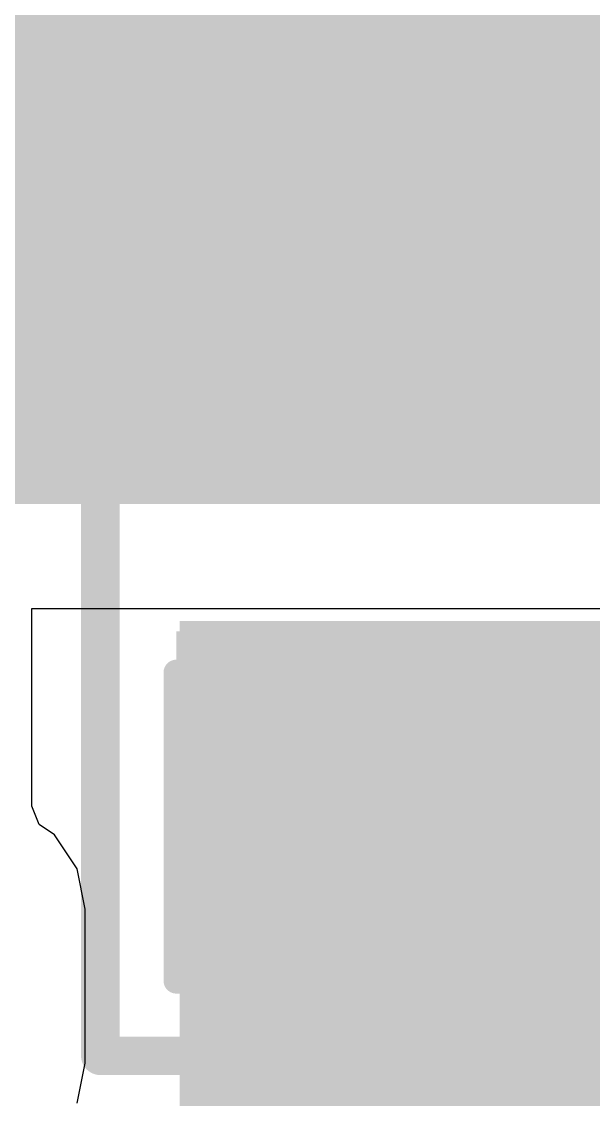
# Model space of a CAD drawing. Header units: inches. Extents: x -5 to 5328, y -4 to 5281.
# Drawn here: x 76.32 to 79.14, y 56.6 to 61.93 of the extents above; entities that cross this region are included whole.
import ezdxf

# ---------------------------------------------------------------- set-up
doc = ezdxf.new("R2010")
doc.units = ezdxf.units.IN
for name, color, linetype in [('Top Layer', 1, 'Continuous'), ('Top Overlay', 2, 'Continuous'), ('Top Paste', 8, 'Continuous'), ('Top Solder', 216, 'Continuous')]:
    doc.layers.add(name, color=color, linetype=linetype)

# ---------------------------------------------------------------- blocks, each defined once
blk = doc.blocks.new('C___1206_185')
at = {"layer": 'Top Layer'}
for points in [[(-2.032, 0.889), (-0.508, 0.889), (-0.508, -0.889), (-2.032, -0.889)], [(0.508, 0.889), (2.032, 0.889), (2.032, -0.889), (0.508, -0.889)]]:
    blk.add_hatch(color=1, dxfattribs=at).paths.add_polyline_path(points)
at = {"layer": 'Top Paste'}
for points in [[(-2.032, 0.889), (-0.508, 0.889), (-0.508, -0.889), (-2.032, -0.889)], [(0.508, 0.889), (2.032, 0.889), (2.032, -0.889), (0.508, -0.889)]]:
    blk.add_hatch(color=8, dxfattribs=at).paths.add_polyline_path(points)
at = {"layer": 'Top Solder'}
for points in [[(-2.1336, 0.9906), (-0.4064, 0.9906), (-0.4064, -0.9906), (-2.1336, -0.9906)], [(0.4064, 0.9906), (2.1336, 0.9906), (2.1336, -0.9906), (0.4064, -0.9906)]]:
    blk.add_hatch(color=216, dxfattribs=at).paths.add_polyline_path(points)
at = {"layer": 'Top Overlay'}
for points in [[(-2.1336, 0.9906, 0.127, 0.127, 0), (-2.1336, -0.9906, 0.127, 0.127, 0)], [(-2.1336, 0.9906, 0.127, 0.127, 0), (-0.6096, 0.9906, 0.127, 0.127, 0)], [(0.6096, 0.9906, 0.127, 0.127, 0), (2.1336, 0.9906, 0.127, 0.127, 0)], [(2.1336, 0.9906, 0.127, 0.127, 0), (2.1336, -0.9906, 0.127, 0.127, 0)], [(-2.1336, -0.9906, 0.127, 0.127, 0), (-0.6096, -0.9906, 0.127, 0.127, 0)], [(0.6096, -0.9906, 0.127, 0.127, 0), (2.1336, -0.9906, 0.127, 0.127, 0)]]:
    blk.add_lwpolyline(points, format="xyseb", dxfattribs=at)
for points in [[(-2.1654, 0.9906, 0.0635, 0.0635, 1), (-2.1019, 0.9906, 0.0635, 0.0635, 1)], [(-2.1654, 0.9906, 0.0635, 0.0635, 1), (-2.1019, 0.9906, 0.0635, 0.0635, 1)], [(-0.6413, 0.9906, 0.0635, 0.0635, 1), (-0.5778, 0.9906, 0.0635, 0.0635, 1)], [(0.5778, 0.9906, 0.0635, 0.0635, 1), (0.6413, 0.9906, 0.0635, 0.0635, 1)], [(2.1019, 0.9906, 0.0635, 0.0635, 1), (2.1654, 0.9906, 0.0635, 0.0635, 1)], [(2.1019, 0.9906, 0.0635, 0.0635, 1), (2.1654, 0.9906, 0.0635, 0.0635, 1)], [(-2.1654, -0.9906, 0.0635, 0.0635, 1), (-2.1019, -0.9906, 0.0635, 0.0635, 1)], [(-2.1654, -0.9906, 0.0635, 0.0635, 1), (-2.1019, -0.9906, 0.0635, 0.0635, 1)], [(-0.6413, -0.9906, 0.0635, 0.0635, 1), (-0.5778, -0.9906, 0.0635, 0.0635, 1)], [(0.5778, -0.9906, 0.0635, 0.0635, 1), (0.6413, -0.9906, 0.0635, 0.0635, 1)], [(2.1019, -0.9906, 0.0635, 0.0635, 1), (2.1654, -0.9906, 0.0635, 0.0635, 1)], [(2.1019, -0.9906, 0.0635, 0.0635, 1), (2.1654, -0.9906, 0.0635, 0.0635, 1)]]:
    blk.add_lwpolyline(points, format="xyseb", close=True, dxfattribs=at)

msp = doc.modelspace()

# ---------------------------------------------------------------- hatches: boundary and pattern name
at = {"layer": 'Top Layer'}
for points in [[(73.4032, 59.5486), (88.6535, 59.5486), (88.6535, 63.337), (73.4032, 63.337)], [(77.0992, 54.8522), (88.6535, 54.8522), (88.6535, 58.9691), (77.0992, 58.9691)]]:
    msp.add_hatch(color=1, dxfattribs=at).paths.add_polyline_path(points)

# ---------------------------------------------------------------- linework, layer by layer
for p, q in [((76.3682, 58.0536), (76.3682, 59.0307)), ((76.3682, 59.0307), (88.6535, 59.0307)), ((76.4037, 57.9631), (76.3682, 58.0536)), ((76.3682, 58.0536), (76.3682, 58.0536)), ((76.3682, 58.0536), (76.3682, 58.0536)), ((76.4804, 57.9118), (76.4037, 57.9631)), ((76.5927, 57.7438), (76.4804, 57.9118)), ((76.6321, 57.5456), (76.5927, 57.7438)), ((76.6321, 56.7836), (76.6321, 57.5456)), ((76.5927, 56.5854), (76.6321, 56.7836))]:
    msp.add_line(p, q, dxfattribs=at)
for points in [[(78.0731, 56.8563, 0.381, 0.381, 0), (78.0731, 58.0545, 0.381, 0.381, 0)], [(78.07, 56.8531, 0.381, 0.381, 0), (78.0731, 56.8563, 0.381, 0.381, 0)]]:
    msp.add_lwpolyline(points, format="xyseb", dxfattribs=at)
for points in [[(77.9779, 58.0545, 0.1905, 0.1905, 1), (78.1684, 58.0545, 0.1905, 0.1905, 1)], [(77.9747, 56.8531, 0.1905, 0.1905, 1), (78.1652, 56.8531, 0.1905, 0.1905, 1)], [(77.9779, 56.8563, 0.1905, 0.1905, 1), (78.1684, 56.8563, 0.1905, 0.1905, 1)], [(77.9779, 56.8563, 0.1905, 0.1905, 1), (78.1684, 56.8563, 0.1905, 0.1905, 1)]]:
    msp.add_lwpolyline(points, format="xyseb", close=True, dxfattribs=at)
at = {"layer": 'Top Overlay'}
for points in [[(76.7065, 61.7474, 0.1905, 0.1905, 0), (85.6234, 61.7474, 0.1905, 0.1905, 0)], [(76.7065, 56.8198, 0.1905, 0.1905, 0), (76.7065, 61.7474, 0.1905, 0.1905, 0)], [(76.7065, 56.8198, 0.1905, 0.1905, 0), (85.6234, 56.8198, 0.1905, 0.1905, 0)]]:
    msp.add_lwpolyline(points, format="xyseb", dxfattribs=at)
for points in [[(76.6589, 61.7474, 0.0952, 0.0952, 1), (76.7542, 61.7474, 0.0952, 0.0952, 1)], [(76.6589, 61.7474, 0.0952, 0.0952, 1), (76.7542, 61.7474, 0.0952, 0.0952, 1)], [(76.6589, 56.8198, 0.0952, 0.0952, 1), (76.7542, 56.8198, 0.0952, 0.0952, 1)], [(76.6589, 56.8198, 0.0952, 0.0952, 1), (76.7542, 56.8198, 0.0952, 0.0952, 1)]]:
    msp.add_lwpolyline(points, format="xyseb", close=True, dxfattribs=at)

# ---------------------------------------------------------------- block references
at = {"rotation": 90}
msp.add_blockref('C___1206_185', (78.0731, 59.3245), dxfattribs=at)

doc.saveas('drawing.dxf')
